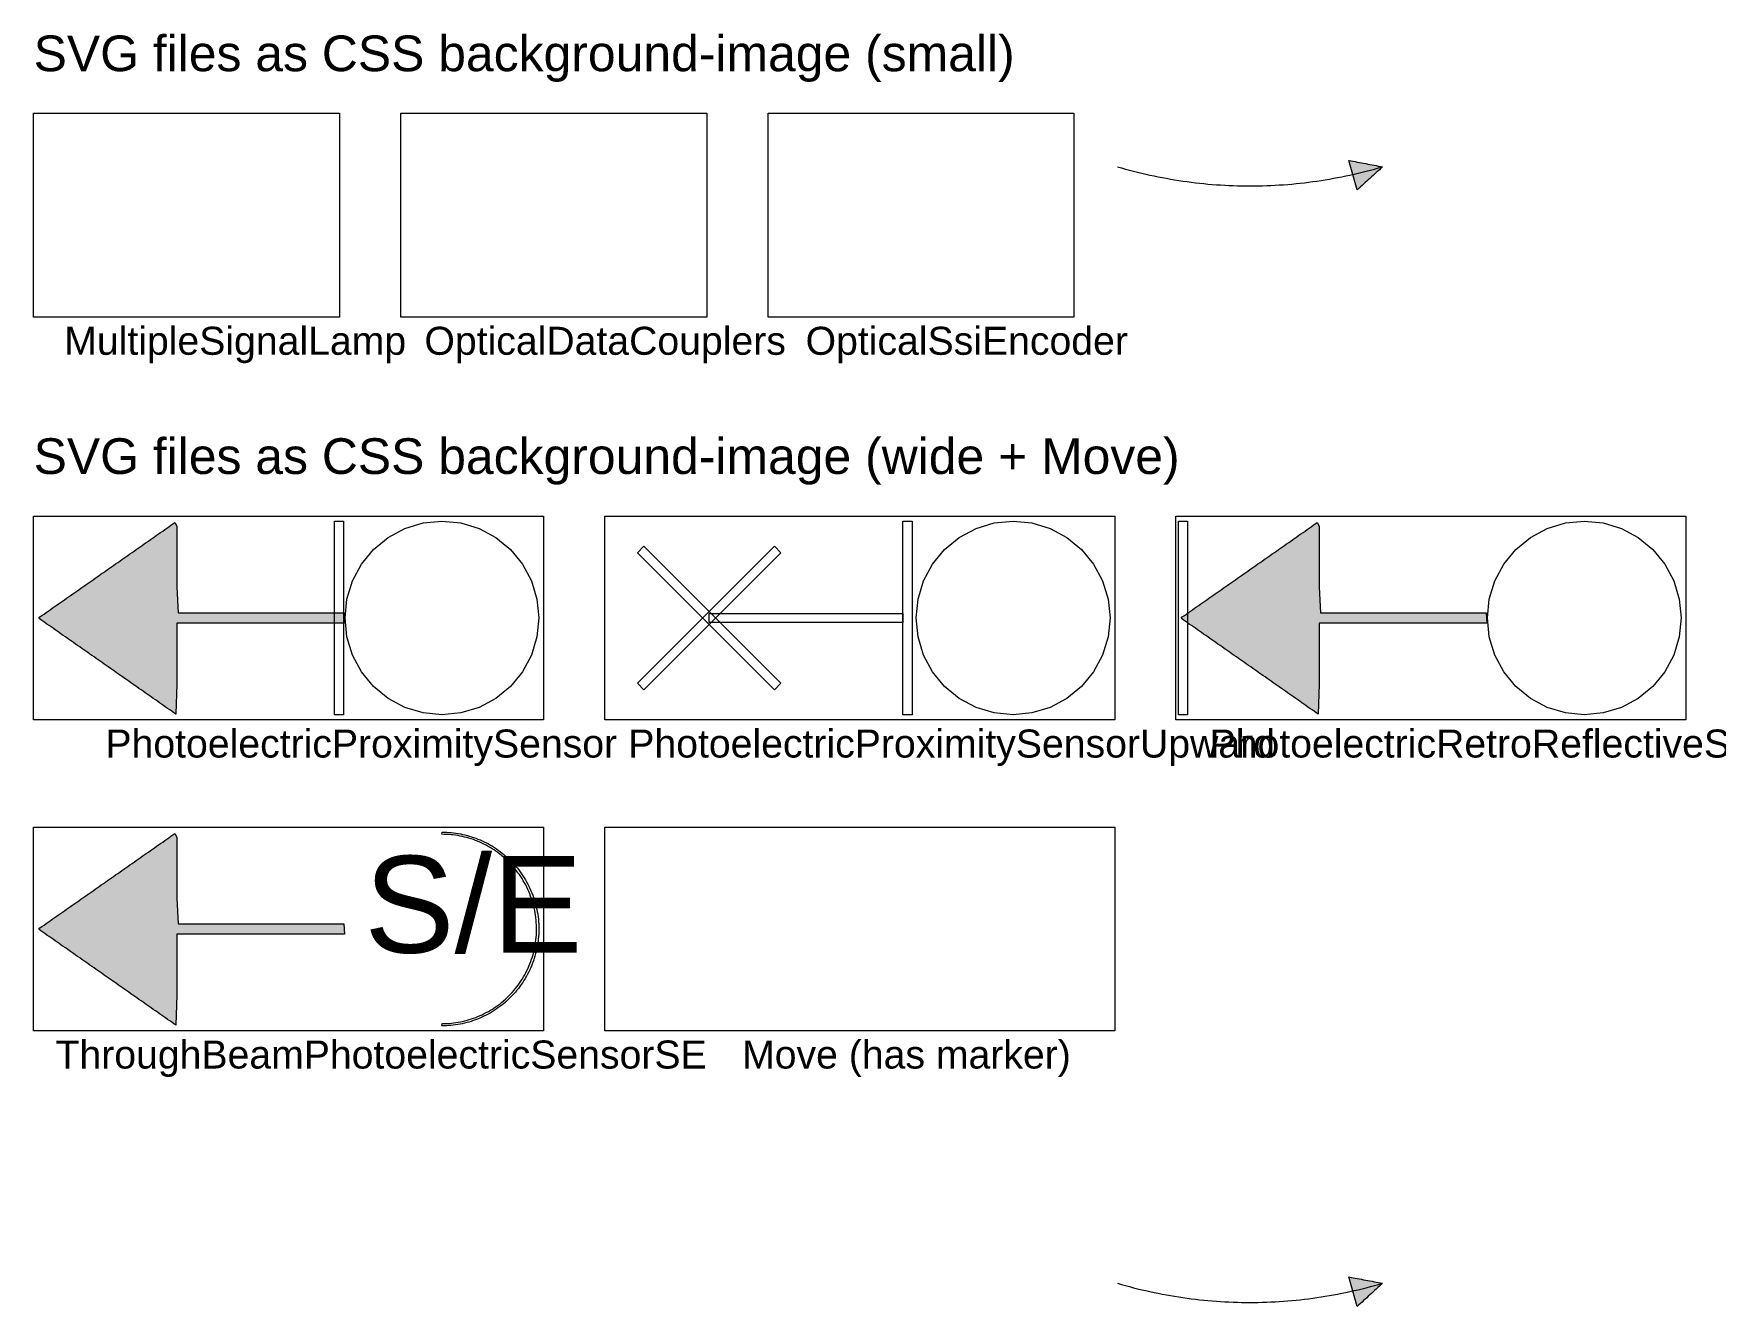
# Model space of a CAD drawing. Extents: x 0 to 1153, y -90 to 893.
# Drawn here: x 0 to 660, y -90 to 409 of the extents above; entities that cross this region are included whole.
import ezdxf

# ---------------------------------------------------------------- set-up
doc = ezdxf.new("R2010")
doc.units = 0
doc.layers.get('0').update_dxf_attribs({"lineweight": 0})
doc.styles.add('Arial', font='Arial.ttf')
doc.styles.add('ArialMT', font='ArialMT.ttf')

msp = doc.modelspace()

# ---------------------------------------------------------------- hatches: boundary and pattern name
at = {"true_color": 0x000000}
h = msp.add_hatch(color=256, dxfattribs=at)
h.dxf.hatch_style = 1
h.paths.add_polyline_path([(515.82, 359.49), (516.64, 359.34), (517.47, 359.18), (518.29, 359.03), (519.11, 358.87), (519.94, 358.71), (520.76, 358.56), (521.58, 358.4), (522.41, 358.25), (523.23, 358.09), (524.06, 357.93), (524.88, 357.78), (525.7, 357.62), (526.53, 357.47), (527.35, 357.31), (528.18, 357.16), (529, 357), (528.38, 356.43), (527.76, 355.87), (527.14, 355.3), (526.52, 354.74), (525.9, 354.17), (525.29, 353.61), (524.67, 353.04), (524.05, 352.47), (523.43, 351.91), (522.81, 351.34), (522.19, 350.78), (521.57, 350.21), (520.95, 349.65), (520.33, 349.08), (519.71, 348.52), (519.1, 347.95)])
h = msp.add_hatch(color=256, dxfattribs=at)
h.dxf.hatch_style = 1
h.paths.add_polyline_path([(56.16, 178.03), (56.16, 154.11), (55.76, 142.28), (54.96, 142.84), (54.16, 143.4), (53.36, 143.96), (52.55, 144.52), (51.75, 145.08), (50.95, 145.64), (50.15, 146.21), (49.34, 146.77), (48.54, 147.33), (47.74, 147.89), (46.94, 148.45), (46.14, 149.01), (45.33, 149.57), (44.53, 150.13), (43.73, 150.69), (42.93, 151.26), (42.13, 151.82), (41.32, 152.38), (40.52, 152.94), (39.72, 153.5), (38.92, 154.06), (38.11, 154.62), (37.31, 155.18), (36.51, 155.74), (35.71, 156.31), (34.91, 156.87), (34.1, 157.43), (33.3, 157.99), (32.5, 158.55), (31.7, 159.11), (30.89, 159.67), (30.09, 160.23), (29.29, 160.79), (28.49, 161.36), (27.69, 161.92), (26.88, 162.48), (26.08, 163.04), (25.28, 163.6), (24.48, 164.16), (23.68, 164.72), (22.87, 165.28), (22.07, 165.85), (21.27, 166.41), (20.47, 166.97), (19.66, 167.53), (18.86, 168.09), (18.06, 168.65), (17.26, 169.21), (16.46, 169.77), (15.65, 170.33), (14.85, 170.9), (14.05, 171.46), (13.25, 172.02), (12.45, 172.58), (11.64, 173.14), (10.84, 173.7), (10.04, 174.26), (9.24, 174.82), (8.43, 175.38), (7.63, 175.95), (6.83, 176.51), (6.03, 177.07), (5.23, 177.63), (4.42, 178.19), (3.62, 178.75), (2.82, 179.31), (2.02, 179.87), (2.48, 180.44), (3.28, 181), (4.08, 181.56), (4.88, 182.12), (5.69, 182.68), (6.49, 183.24), (7.29, 183.8), (8.09, 184.36), (8.9, 184.93), (9.7, 185.49), (10.5, 186.05), (11.3, 186.61), (12.1, 187.17), (12.91, 187.73), (13.71, 188.29), (14.51, 188.85), (15.31, 189.42), (16.12, 189.98), (16.92, 190.54), (17.72, 191.1), (18.52, 191.66), (19.32, 192.22), (20.13, 192.78), (20.93, 193.35), (21.73, 193.91), (22.53, 194.47), (23.33, 195.03), (24.14, 195.59), (24.94, 196.15), (25.74, 196.71), (26.54, 197.27), (27.35, 197.84), (28.15, 198.4), (28.95, 198.96), (29.75, 199.52), (30.55, 200.08), (31.36, 200.64), (32.16, 201.2), (32.96, 201.77), (33.76, 202.33), (34.56, 202.89), (35.37, 203.45), (36.17, 204.01), (36.97, 204.57), (37.77, 205.13), (38.58, 205.69), (39.38, 206.26), (40.18, 206.82), (40.98, 207.38), (41.78, 207.94), (42.59, 208.5), (43.39, 209.06), (44.19, 209.62), (44.99, 210.19), (45.79, 210.75), (46.6, 211.31), (47.4, 211.87), (48.2, 212.43), (49, 212.99), (49.81, 213.55), (50.61, 214.11), (51.41, 214.68), (52.21, 215.24), (53.01, 215.8), (53.82, 216.36), (54.62, 216.92), (55.42, 217.48), (56.16, 216.05), (56.16, 192.14), (56.62, 181.97), (57.42, 181.97), (58.22, 181.97), (59.03, 181.97), (59.83, 181.97), (60.63, 181.97), (61.43, 181.97), (62.24, 181.97), (63.04, 181.97), (63.84, 181.97), (64.64, 181.97), (65.44, 181.97), (66.25, 181.97), (67.05, 181.97), (67.85, 181.97), (68.65, 181.97), (69.46, 181.97), (70.26, 181.97), (71.06, 181.97), (71.86, 181.97), (72.67, 181.97), (73.47, 181.97), (74.27, 181.97), (75.07, 181.97), (75.88, 181.97), (76.68, 181.97), (77.48, 181.97), (78.28, 181.97), (79.09, 181.97), (79.89, 181.97), (80.69, 181.97), (81.49, 181.97), (82.29, 181.97), (83.1, 181.97), (83.9, 181.97), (84.7, 181.97), (85.5, 181.97), (86.31, 181.97), (87.11, 181.97), (87.91, 181.97), (88.71, 181.97), (89.52, 181.97), (90.32, 181.97), (91.12, 181.97), (91.92, 181.97), (92.73, 181.97), (93.53, 181.97), (94.33, 181.97), (95.13, 181.97), (95.94, 181.97), (96.74, 181.97), (97.54, 181.97), (98.34, 181.97), (99.14, 181.97), (99.95, 181.97), (100.75, 181.97), (101.55, 181.97), (102.35, 181.97), (103.16, 181.97), (103.96, 181.97), (104.76, 181.97), (105.56, 181.97), (106.37, 181.97), (107.17, 181.97), (107.97, 181.97), (108.77, 181.97), (109.58, 181.97), (110.38, 181.97), (111.18, 181.97), (111.98, 181.97), (112.78, 181.97), (113.59, 181.97), (114.39, 181.97), (115.19, 181.97), (115.99, 181.97), (116.8, 181.97), (117.6, 181.97), (118.4, 181.97), (119.2, 181.97), (120.01, 181.97), (120.81, 181.97), (121.61, 181.97), (121.95, 178.03), (121.15, 178.03), (120.35, 178.03), (119.55, 178.03), (118.74, 178.03), (117.94, 178.03), (117.14, 178.03), (116.34, 178.03), (115.53, 178.03), (114.73, 178.03), (113.93, 178.03), (113.13, 178.03), (112.32, 178.03), (111.52, 178.03), (110.72, 178.03), (109.92, 178.03), (109.11, 178.03), (108.31, 178.03), (107.51, 178.03), (106.71, 178.03), (105.9, 178.03), (105.1, 178.03), (104.3, 178.03), (103.5, 178.03), (102.7, 178.03), (101.89, 178.03), (101.09, 178.03), (100.29, 178.03), (99.49, 178.03), (98.68, 178.03), (97.88, 178.03), (97.08, 178.03), (96.28, 178.03), (95.47, 178.03), (94.67, 178.03), (93.87, 178.03), (93.07, 178.03), (92.26, 178.03), (91.46, 178.03), (90.66, 178.03), (89.86, 178.03), (89.05, 178.03), (88.25, 178.03), (87.45, 178.03), (86.65, 178.03), (85.85, 178.03), (85.04, 178.03), (84.24, 178.03), (83.44, 178.03), (82.64, 178.03), (81.83, 178.03), (81.03, 178.03), (80.23, 178.03), (79.43, 178.03), (78.62, 178.03), (77.82, 178.03), (77.02, 178.03), (76.22, 178.03), (75.41, 178.03), (74.61, 178.03), (73.81, 178.03), (73.01, 178.03), (72.2, 178.03), (71.4, 178.03), (70.6, 178.03), (69.8, 178.03), (69, 178.03), (68.19, 178.03), (67.39, 178.03), (66.59, 178.03), (65.79, 178.03), (64.98, 178.03), (64.18, 178.03), (63.38, 178.03), (62.58, 178.03), (61.77, 178.03), (60.97, 178.03), (60.17, 178.03), (59.37, 178.03), (58.56, 178.03), (57.76, 178.03), (56.96, 178.03), (56.16, 178.03)])
h = msp.add_hatch(color=256, dxfattribs=at)
h.dxf.hatch_style = 1
h.paths.add_polyline_path([(504.16, 178.03), (504.16, 154.11), (503.76, 142.28), (502.96, 142.84), (502.16, 143.4), (501.36, 143.96), (500.55, 144.52), (499.75, 145.08), (498.95, 145.64), (498.15, 146.21), (497.34, 146.77), (496.54, 147.33), (495.74, 147.89), (494.94, 148.45), (494.14, 149.01), (493.33, 149.57), (492.53, 150.13), (491.73, 150.69), (490.93, 151.26), (490.13, 151.82), (489.32, 152.38), (488.52, 152.94), (487.72, 153.5), (486.92, 154.06), (486.11, 154.62), (485.31, 155.18), (484.51, 155.74), (483.71, 156.31), (482.91, 156.87), (482.1, 157.43), (481.3, 157.99), (480.5, 158.55), (479.7, 159.11), (478.89, 159.67), (478.09, 160.23), (477.29, 160.79), (476.49, 161.36), (475.69, 161.92), (474.88, 162.48), (474.08, 163.04), (473.28, 163.6), (472.48, 164.16), (471.68, 164.72), (470.87, 165.28), (470.07, 165.85), (469.27, 166.41), (468.47, 166.97), (467.66, 167.53), (466.86, 168.09), (466.06, 168.65), (465.26, 169.21), (464.46, 169.77), (463.65, 170.33), (462.85, 170.9), (462.05, 171.46), (461.25, 172.02), (460.45, 172.58), (459.64, 173.14), (458.84, 173.7), (458.04, 174.26), (457.24, 174.82), (456.43, 175.38), (455.63, 175.95), (454.83, 176.51), (454.03, 177.07), (453.23, 177.63), (452.42, 178.19), (451.62, 178.75), (450.82, 179.31), (450.02, 179.87), (450.48, 180.44), (451.28, 181), (452.08, 181.56), (452.88, 182.12), (453.69, 182.68), (454.49, 183.24), (455.29, 183.8), (456.09, 184.36), (456.9, 184.93), (457.7, 185.49), (458.5, 186.05), (459.3, 186.61), (460.1, 187.17), (460.91, 187.73), (461.71, 188.29), (462.51, 188.85), (463.31, 189.42), (464.12, 189.98), (464.92, 190.54), (465.72, 191.1), (466.52, 191.66), (467.32, 192.22), (468.13, 192.78), (468.93, 193.35), (469.73, 193.91), (470.53, 194.47), (471.33, 195.03), (472.14, 195.59), (472.94, 196.15), (473.74, 196.71), (474.54, 197.27), (475.35, 197.84), (476.15, 198.4), (476.95, 198.96), (477.75, 199.52), (478.55, 200.08), (479.36, 200.64), (480.16, 201.2), (480.96, 201.77), (481.76, 202.33), (482.56, 202.89), (483.37, 203.45), (484.17, 204.01), (484.97, 204.57), (485.77, 205.13), (486.58, 205.69), (487.38, 206.26), (488.18, 206.82), (488.98, 207.38), (489.78, 207.94), (490.59, 208.5), (491.39, 209.06), (492.19, 209.62), (492.99, 210.19), (493.79, 210.75), (494.6, 211.31), (495.4, 211.87), (496.2, 212.43), (497, 212.99), (497.81, 213.55), (498.61, 214.11), (499.41, 214.68), (500.21, 215.24), (501.01, 215.8), (501.82, 216.36), (502.62, 216.92), (503.42, 217.48), (504.16, 216.05), (504.16, 192.14), (504.62, 181.97), (505.42, 181.97), (506.22, 181.97), (507.03, 181.97), (507.83, 181.97), (508.63, 181.97), (509.43, 181.97), (510.24, 181.97), (511.04, 181.97), (511.84, 181.97), (512.64, 181.97), (513.44, 181.97), (514.25, 181.97), (515.05, 181.97), (515.85, 181.97), (516.65, 181.97), (517.46, 181.97), (518.26, 181.97), (519.06, 181.97), (519.86, 181.97), (520.67, 181.97), (521.47, 181.97), (522.27, 181.97), (523.07, 181.97), (523.88, 181.97), (524.68, 181.97), (525.48, 181.97), (526.28, 181.97), (527.09, 181.97), (527.89, 181.97), (528.69, 181.97), (529.49, 181.97), (530.29, 181.97), (531.1, 181.97), (531.9, 181.97), (532.7, 181.97), (533.5, 181.97), (534.31, 181.97), (535.11, 181.97), (535.91, 181.97), (536.71, 181.97), (537.52, 181.97), (538.32, 181.97), (539.12, 181.97), (539.92, 181.97), (540.73, 181.97), (541.53, 181.97), (542.33, 181.97), (543.13, 181.97), (543.94, 181.97), (544.74, 181.97), (545.54, 181.97), (546.34, 181.97), (547.14, 181.97), (547.95, 181.97), (548.75, 181.97), (549.55, 181.97), (550.35, 181.97), (551.16, 181.97), (551.96, 181.97), (552.76, 181.97), (553.56, 181.97), (554.37, 181.97), (555.17, 181.97), (555.97, 181.97), (556.77, 181.97), (557.58, 181.97), (558.38, 181.97), (559.18, 181.97), (559.98, 181.97), (560.78, 181.97), (561.59, 181.97), (562.39, 181.97), (563.19, 181.97), (563.99, 181.97), (564.8, 181.97), (565.6, 181.97), (566.4, 181.97), (567.2, 181.97), (568.01, 181.97), (568.81, 181.97), (569.61, 181.97), (569.95, 178.03), (569.15, 178.03), (568.35, 178.03), (567.55, 178.03), (566.74, 178.03), (565.94, 178.03), (565.14, 178.03), (564.34, 178.03), (563.53, 178.03), (562.73, 178.03), (561.93, 178.03), (561.13, 178.03), (560.32, 178.03), (559.52, 178.03), (558.72, 178.03), (557.92, 178.03), (557.11, 178.03), (556.31, 178.03), (555.51, 178.03), (554.71, 178.03), (553.9, 178.03), (553.1, 178.03), (552.3, 178.03), (551.5, 178.03), (550.7, 178.03), (549.89, 178.03), (549.09, 178.03), (548.29, 178.03), (547.49, 178.03), (546.68, 178.03), (545.88, 178.03), (545.08, 178.03), (544.28, 178.03), (543.47, 178.03), (542.67, 178.03), (541.87, 178.03), (541.07, 178.03), (540.26, 178.03), (539.46, 178.03), (538.66, 178.03), (537.86, 178.03), (537.05, 178.03), (536.25, 178.03), (535.45, 178.03), (534.65, 178.03), (533.85, 178.03), (533.04, 178.03), (532.24, 178.03), (531.44, 178.03), (530.64, 178.03), (529.83, 178.03), (529.03, 178.03), (528.23, 178.03), (527.43, 178.03), (526.62, 178.03), (525.82, 178.03), (525.02, 178.03), (524.22, 178.03), (523.41, 178.03), (522.61, 178.03), (521.81, 178.03), (521.01, 178.03), (520.2, 178.03), (519.4, 178.03), (518.6, 178.03), (517.8, 178.03), (517, 178.03), (516.19, 178.03), (515.39, 178.03), (514.59, 178.03), (513.79, 178.03), (512.98, 178.03), (512.18, 178.03), (511.38, 178.03), (510.58, 178.03), (509.77, 178.03), (508.97, 178.03), (508.17, 178.03), (507.37, 178.03), (506.56, 178.03), (505.76, 178.03), (504.96, 178.03), (504.16, 178.03)])
h = msp.add_hatch(color=256, dxfattribs=at)
h.dxf.hatch_style = 1
h.paths.add_polyline_path([(56.16, 56.03), (56.16, 32.11), (55.76, 20.28), (54.96, 20.84), (54.16, 21.4), (53.36, 21.96), (52.55, 22.52), (51.75, 23.08), (50.95, 23.64), (50.15, 24.21), (49.34, 24.77), (48.54, 25.33), (47.74, 25.89), (46.94, 26.45), (46.14, 27.01), (45.33, 27.57), (44.53, 28.13), (43.73, 28.69), (42.93, 29.26), (42.13, 29.82), (41.32, 30.38), (40.52, 30.94), (39.72, 31.5), (38.92, 32.06), (38.11, 32.62), (37.31, 33.18), (36.51, 33.74), (35.71, 34.31), (34.91, 34.87), (34.1, 35.43), (33.3, 35.99), (32.5, 36.55), (31.7, 37.11), (30.89, 37.67), (30.09, 38.23), (29.29, 38.79), (28.49, 39.36), (27.69, 39.92), (26.88, 40.48), (26.08, 41.04), (25.28, 41.6), (24.48, 42.16), (23.68, 42.72), (22.87, 43.28), (22.07, 43.85), (21.27, 44.41), (20.47, 44.97), (19.66, 45.53), (18.86, 46.09), (18.06, 46.65), (17.26, 47.21), (16.46, 47.77), (15.65, 48.33), (14.85, 48.9), (14.05, 49.46), (13.25, 50.02), (12.45, 50.58), (11.64, 51.14), (10.84, 51.7), (10.04, 52.26), (9.24, 52.82), (8.43, 53.38), (7.63, 53.95), (6.83, 54.51), (6.03, 55.07), (5.23, 55.63), (4.42, 56.19), (3.62, 56.75), (2.82, 57.31), (2.02, 57.87), (2.48, 58.44), (3.28, 59), (4.08, 59.56), (4.88, 60.12), (5.69, 60.68), (6.49, 61.24), (7.29, 61.8), (8.09, 62.36), (8.9, 62.93), (9.7, 63.49), (10.5, 64.05), (11.3, 64.61), (12.1, 65.17), (12.91, 65.73), (13.71, 66.29), (14.51, 66.85), (15.31, 67.42), (16.12, 67.98), (16.92, 68.54), (17.72, 69.1), (18.52, 69.66), (19.32, 70.22), (20.13, 70.78), (20.93, 71.35), (21.73, 71.91), (22.53, 72.47), (23.33, 73.03), (24.14, 73.59), (24.94, 74.15), (25.74, 74.71), (26.54, 75.27), (27.35, 75.84), (28.15, 76.4), (28.95, 76.96), (29.75, 77.52), (30.55, 78.08), (31.36, 78.64), (32.16, 79.2), (32.96, 79.77), (33.76, 80.33), (34.56, 80.89), (35.37, 81.45), (36.17, 82.01), (36.97, 82.57), (37.77, 83.13), (38.58, 83.69), (39.38, 84.26), (40.18, 84.82), (40.98, 85.38), (41.78, 85.94), (42.59, 86.5), (43.39, 87.06), (44.19, 87.62), (44.99, 88.19), (45.79, 88.75), (46.6, 89.31), (47.4, 89.87), (48.2, 90.43), (49, 90.99), (49.81, 91.55), (50.61, 92.11), (51.41, 92.68), (52.21, 93.24), (53.01, 93.8), (53.82, 94.36), (54.62, 94.92), (55.42, 95.48), (56.16, 94.05), (56.16, 70.14), (56.62, 59.97), (57.42, 59.97), (58.22, 59.97), (59.03, 59.97), (59.83, 59.97), (60.63, 59.97), (61.43, 59.97), (62.24, 59.97), (63.04, 59.97), (63.84, 59.97), (64.64, 59.97), (65.44, 59.97), (66.25, 59.97), (67.05, 59.97), (67.85, 59.97), (68.65, 59.97), (69.46, 59.97), (70.26, 59.97), (71.06, 59.97), (71.86, 59.97), (72.67, 59.97), (73.47, 59.97), (74.27, 59.97), (75.07, 59.97), (75.88, 59.97), (76.68, 59.97), (77.48, 59.97), (78.28, 59.97), (79.09, 59.97), (79.89, 59.97), (80.69, 59.97), (81.49, 59.97), (82.29, 59.97), (83.1, 59.97), (83.9, 59.97), (84.7, 59.97), (85.5, 59.97), (86.31, 59.97), (87.11, 59.97), (87.91, 59.97), (88.71, 59.97), (89.52, 59.97), (90.32, 59.97), (91.12, 59.97), (91.92, 59.97), (92.73, 59.97), (93.53, 59.97), (94.33, 59.97), (95.13, 59.97), (95.94, 59.97), (96.74, 59.97), (97.54, 59.97), (98.34, 59.97), (99.14, 59.97), (99.95, 59.97), (100.75, 59.97), (101.55, 59.97), (102.35, 59.97), (103.16, 59.97), (103.96, 59.97), (104.76, 59.97), (105.56, 59.97), (106.37, 59.97), (107.17, 59.97), (107.97, 59.97), (108.77, 59.97), (109.58, 59.97), (110.38, 59.97), (111.18, 59.97), (111.98, 59.97), (112.78, 59.97), (113.59, 59.97), (114.39, 59.97), (115.19, 59.97), (115.99, 59.97), (116.8, 59.97), (117.6, 59.97), (118.4, 59.97), (119.2, 59.97), (120.01, 59.97), (120.81, 59.97), (121.61, 59.97), (121.95, 56.03), (121.15, 56.03), (120.35, 56.03), (119.55, 56.03), (118.74, 56.03), (117.94, 56.03), (117.14, 56.03), (116.34, 56.03), (115.53, 56.03), (114.73, 56.03), (113.93, 56.03), (113.13, 56.03), (112.32, 56.03), (111.52, 56.03), (110.72, 56.03), (109.92, 56.03), (109.11, 56.03), (108.31, 56.03), (107.51, 56.03), (106.71, 56.03), (105.9, 56.03), (105.1, 56.03), (104.3, 56.03), (103.5, 56.03), (102.7, 56.03), (101.89, 56.03), (101.09, 56.03), (100.29, 56.03), (99.49, 56.03), (98.68, 56.03), (97.88, 56.03), (97.08, 56.03), (96.28, 56.03), (95.47, 56.03), (94.67, 56.03), (93.87, 56.03), (93.07, 56.03), (92.26, 56.03), (91.46, 56.03), (90.66, 56.03), (89.86, 56.03), (89.05, 56.03), (88.25, 56.03), (87.45, 56.03), (86.65, 56.03), (85.85, 56.03), (85.04, 56.03), (84.24, 56.03), (83.44, 56.03), (82.64, 56.03), (81.83, 56.03), (81.03, 56.03), (80.23, 56.03), (79.43, 56.03), (78.62, 56.03), (77.82, 56.03), (77.02, 56.03), (76.22, 56.03), (75.41, 56.03), (74.61, 56.03), (73.81, 56.03), (73.01, 56.03), (72.2, 56.03), (71.4, 56.03), (70.6, 56.03), (69.8, 56.03), (69, 56.03), (68.19, 56.03), (67.39, 56.03), (66.59, 56.03), (65.79, 56.03), (64.98, 56.03), (64.18, 56.03), (63.38, 56.03), (62.58, 56.03), (61.77, 56.03), (60.97, 56.03), (60.17, 56.03), (59.37, 56.03), (58.56, 56.03), (57.76, 56.03), (56.96, 56.03), (56.16, 56.03)])
h = msp.add_hatch(color=256, dxfattribs=at)
h.dxf.hatch_style = 1
h.paths.add_polyline_path([(515.82, -78.51), (516.64, -78.66), (517.47, -78.82), (518.29, -78.97), (519.11, -79.13), (519.94, -79.29), (520.76, -79.44), (521.58, -79.6), (522.41, -79.75), (523.23, -79.91), (524.06, -80.07), (524.88, -80.22), (525.7, -80.38), (526.53, -80.53), (527.35, -80.69), (528.18, -80.84), (529, -81), (528.38, -81.57), (527.76, -82.13), (527.14, -82.7), (526.52, -83.26), (525.9, -83.83), (525.29, -84.39), (524.67, -84.96), (524.05, -85.53), (523.43, -86.09), (522.81, -86.66), (522.19, -87.22), (521.57, -87.79), (520.95, -88.35), (520.33, -88.92), (519.71, -89.48), (519.1, -90.05)])

# ---------------------------------------------------------------- linework, layer by layer
at = {"true_color": 0xcccccc}
for points in [[(0, 378), (120, 378), (120, 298), (0, 298), (0, 378)], [(144, 378), (264, 378), (264, 298), (144, 298), (144, 378)], [(288, 378), (408, 378), (408, 298), (288, 298), (288, 378)], [(0, 220), (200, 220), (200, 140), (0, 140), (0, 220)], [(224, 220), (424, 220), (424, 140), (224, 140), (224, 220)], [(448, 220), (648, 220), (648, 140), (448, 140), (448, 220)], [(0, 98), (200, 98), (200, 18), (0, 18), (0, 98)], [(224, 98), (424, 98), (424, 18), (224, 18), (224, 98)]]:
    msp.add_lwpolyline(points, dxfattribs=at)
at = {"true_color": 0x000000}
for points in [[(425, 357), (426.58, 356.55), (428.17, 356.11), (429.76, 355.69), (431.36, 355.28), (432.96, 354.88), (434.56, 354.5), (436.17, 354.13), (437.77, 353.77), (439.38, 353.42), (441, 353.1), (442.61, 352.78), (444.23, 352.48), (445.86, 352.19), (447.48, 351.92), (449.11, 351.66), (450.74, 351.41), (452.37, 351.18), (454, 350.97), (455.64, 350.77), (457.27, 350.58), (458.91, 350.41), (460.55, 350.25), (462.19, 350.11), (463.83, 349.98), (465.48, 349.87), (467.12, 349.77), (468.77, 349.69), (470.41, 349.62), (472.06, 349.57), (473.71, 349.53), (475.35, 349.51), (477, 349.5), (478.65, 349.51), (480.29, 349.53), (481.94, 349.57), (483.59, 349.62), (485.23, 349.69), (486.88, 349.77), (488.52, 349.87), (490.17, 349.98), (491.81, 350.11), (493.45, 350.25), (495.09, 350.41), (496.73, 350.58), (498.36, 350.77), (500, 350.97), (501.63, 351.18), (503.26, 351.41), (504.89, 351.66), (506.52, 351.92), (508.14, 352.19), (509.77, 352.48), (511.39, 352.78), (513, 353.1), (514.62, 353.42), (516.23, 353.77), (517.83, 354.13), (519.44, 354.5), (521.04, 354.88), (522.64, 355.28), (524.24, 355.69), (525.83, 356.11), (527.42, 356.55), (529, 357)], [(425, 357), (426.58, 356.55), (428.17, 356.11), (429.76, 355.69), (431.36, 355.28), (432.96, 354.88), (434.56, 354.5), (436.17, 354.13), (437.77, 353.77), (439.38, 353.42), (441, 353.1), (442.61, 352.78), (444.23, 352.48), (445.86, 352.19), (447.48, 351.92), (449.11, 351.66), (450.74, 351.41), (452.37, 351.18), (454, 350.97), (455.64, 350.77), (457.27, 350.58), (458.91, 350.41), (460.55, 350.25), (462.19, 350.11), (463.83, 349.98), (465.48, 349.87), (467.12, 349.77), (468.77, 349.69), (470.41, 349.62), (472.06, 349.57), (473.71, 349.53), (475.35, 349.51), (477, 349.5), (478.65, 349.51), (480.29, 349.53), (481.94, 349.57), (483.59, 349.62), (485.23, 349.69), (486.88, 349.77), (488.52, 349.87), (490.17, 349.98), (491.81, 350.11), (493.45, 350.25), (495.09, 350.41), (496.73, 350.58), (498.36, 350.77), (500, 350.97), (501.63, 351.18), (503.26, 351.41), (504.89, 351.66), (506.52, 351.92), (508.14, 352.19), (509.77, 352.48), (511.39, 352.78), (513, 353.1), (514.62, 353.42), (516.23, 353.77), (517.83, 354.13), (519.44, 354.5), (521.04, 354.88), (522.64, 355.28), (524.24, 355.69), (525.83, 356.11), (527.42, 356.55), (529, 357)], [(515.82, 359.49), (516.64, 359.34), (517.47, 359.18), (518.29, 359.03), (519.11, 358.87), (519.94, 358.71), (520.76, 358.56), (521.58, 358.4), (522.41, 358.25), (523.23, 358.09), (524.06, 357.93), (524.88, 357.78), (525.7, 357.62), (526.53, 357.47), (527.35, 357.31), (528.18, 357.16), (529, 357), (528.38, 356.43), (527.76, 355.87), (527.14, 355.3), (526.52, 354.74), (525.9, 354.17), (525.29, 353.61), (524.67, 353.04), (524.05, 352.47), (523.43, 351.91), (522.81, 351.34), (522.19, 350.78), (521.57, 350.21), (520.95, 349.65), (520.33, 349.08), (519.71, 348.52), (519.1, 347.95), (515.82, 359.49)], [(117.93, 218), (121.53, 218), (121.53, 142), (117.93, 142), (117.93, 218)], [(198.12, 180), (197.39, 172.59), (195.22, 165.46), (191.71, 158.89), (186.99, 153.13), (181.23, 148.4), (174.66, 144.89), (167.53, 142.73), (160.12, 142), (152.7, 142.73), (145.58, 144.89), (139.01, 148.4), (133.25, 153.13), (128.52, 158.89), (125.01, 165.46), (122.85, 172.59), (122.12, 180), (122.85, 187.41), (125.01, 194.54), (128.52, 201.11), (133.25, 206.87), (139.01, 211.6), (145.58, 215.11), (152.7, 217.27), (160.12, 218), (167.53, 217.27), (174.66, 215.11), (181.23, 211.6), (186.99, 206.87), (191.71, 201.11), (195.22, 194.54), (197.39, 187.41), (198.12, 180)], [(340.94, 218), (344.54, 218), (344.54, 142), (340.94, 142), (340.94, 218)], [(422.12, 180), (421.39, 172.59), (419.22, 165.46), (415.71, 158.89), (410.99, 153.13), (405.23, 148.4), (398.66, 144.89), (391.53, 142.73), (384.12, 142), (376.7, 142.73), (369.58, 144.89), (363.01, 148.4), (357.25, 153.13), (352.52, 158.89), (349.01, 165.46), (346.85, 172.59), (346.12, 180), (346.85, 187.41), (349.01, 194.54), (352.52, 201.11), (357.25, 206.87), (363.01, 211.6), (369.58, 215.11), (376.7, 217.27), (384.12, 218), (391.53, 217.27), (398.66, 215.11), (405.23, 211.6), (410.99, 206.87), (415.71, 201.11), (419.22, 194.54), (421.39, 187.41), (422.12, 180)], [(448.96, 218), (452.56, 218), (452.56, 142), (448.96, 142), (448.96, 218)], [(646.12, 180), (645.39, 172.59), (643.22, 165.46), (639.71, 158.89), (634.99, 153.13), (629.23, 148.4), (622.66, 144.89), (615.53, 142.73), (608.12, 142), (600.7, 142.73), (593.58, 144.89), (587.01, 148.4), (581.25, 153.13), (576.52, 158.89), (573.01, 165.46), (570.85, 172.59), (570.12, 180), (570.85, 187.41), (573.01, 194.54), (576.52, 201.11), (581.25, 206.87), (587.01, 211.6), (593.58, 215.11), (600.7, 217.27), (608.12, 218), (615.53, 217.27), (622.66, 215.11), (629.23, 211.6), (634.99, 206.87), (639.71, 201.11), (643.22, 194.54), (645.39, 187.41), (646.12, 180)], [(56.16, 178.03), (56.16, 154.11), (55.76, 142.28), (54.96, 142.84), (54.16, 143.4), (53.36, 143.96), (52.55, 144.52), (51.75, 145.08), (50.95, 145.64), (50.15, 146.21), (49.34, 146.77), (48.54, 147.33), (47.74, 147.89), (46.94, 148.45), (46.14, 149.01), (45.33, 149.57), (44.53, 150.13), (43.73, 150.69), (42.93, 151.26), (42.13, 151.82), (41.32, 152.38), (40.52, 152.94), (39.72, 153.5), (38.92, 154.06), (38.11, 154.62), (37.31, 155.18), (36.51, 155.74), (35.71, 156.31), (34.91, 156.87), (34.1, 157.43), (33.3, 157.99), (32.5, 158.55), (31.7, 159.11), (30.89, 159.67), (30.09, 160.23), (29.29, 160.79), (28.49, 161.36), (27.69, 161.92), (26.88, 162.48), (26.08, 163.04), (25.28, 163.6), (24.48, 164.16), (23.68, 164.72), (22.87, 165.28), (22.07, 165.85), (21.27, 166.41), (20.47, 166.97), (19.66, 167.53), (18.86, 168.09), (18.06, 168.65), (17.26, 169.21), (16.46, 169.77), (15.65, 170.33), (14.85, 170.9), (14.05, 171.46), (13.25, 172.02), (12.45, 172.58), (11.64, 173.14), (10.84, 173.7), (10.04, 174.26), (9.24, 174.82), (8.43, 175.38), (7.63, 175.95), (6.83, 176.51), (6.03, 177.07), (5.23, 177.63), (4.42, 178.19), (3.62, 178.75), (2.82, 179.31), (2.02, 179.87), (2.48, 180.44), (3.28, 181), (4.08, 181.56), (4.88, 182.12), (5.69, 182.68), (6.49, 183.24), (7.29, 183.8), (8.09, 184.36), (8.9, 184.93), (9.7, 185.49), (10.5, 186.05), (11.3, 186.61), (12.1, 187.17), (12.91, 187.73), (13.71, 188.29), (14.51, 188.85), (15.31, 189.42), (16.12, 189.98), (16.92, 190.54), (17.72, 191.1), (18.52, 191.66), (19.32, 192.22), (20.13, 192.78), (20.93, 193.35), (21.73, 193.91), (22.53, 194.47), (23.33, 195.03), (24.14, 195.59), (24.94, 196.15), (25.74, 196.71), (26.54, 197.27), (27.35, 197.84), (28.15, 198.4), (28.95, 198.96), (29.75, 199.52), (30.55, 200.08), (31.36, 200.64), (32.16, 201.2), (32.96, 201.77), (33.76, 202.33), (34.56, 202.89), (35.37, 203.45), (36.17, 204.01), (36.97, 204.57), (37.77, 205.13), (38.58, 205.69), (39.38, 206.26), (40.18, 206.82), (40.98, 207.38), (41.78, 207.94), (42.59, 208.5), (43.39, 209.06), (44.19, 209.62), (44.99, 210.19), (45.79, 210.75), (46.6, 211.31), (47.4, 211.87), (48.2, 212.43), (49, 212.99), (49.81, 213.55), (50.61, 214.11), (51.41, 214.68), (52.21, 215.24), (53.01, 215.8), (53.82, 216.36), (54.62, 216.92), (55.42, 217.48), (56.16, 216.05), (56.16, 192.14), (56.62, 181.97), (57.42, 181.97), (58.22, 181.97), (59.03, 181.97), (59.83, 181.97), (60.63, 181.97), (61.43, 181.97), (62.24, 181.97), (63.04, 181.97), (63.84, 181.97), (64.64, 181.97), (65.44, 181.97), (66.25, 181.97), (67.05, 181.97), (67.85, 181.97), (68.65, 181.97), (69.46, 181.97), (70.26, 181.97), (71.06, 181.97), (71.86, 181.97), (72.67, 181.97), (73.47, 181.97), (74.27, 181.97), (75.07, 181.97), (75.88, 181.97), (76.68, 181.97), (77.48, 181.97), (78.28, 181.97), (79.09, 181.97), (79.89, 181.97), (80.69, 181.97), (81.49, 181.97), (82.29, 181.97), (83.1, 181.97), (83.9, 181.97), (84.7, 181.97), (85.5, 181.97), (86.31, 181.97), (87.11, 181.97), (87.91, 181.97), (88.71, 181.97), (89.52, 181.97), (90.32, 181.97), (91.12, 181.97), (91.92, 181.97), (92.73, 181.97), (93.53, 181.97), (94.33, 181.97), (95.13, 181.97), (95.94, 181.97), (96.74, 181.97), (97.54, 181.97), (98.34, 181.97), (99.14, 181.97), (99.95, 181.97), (100.75, 181.97), (101.55, 181.97), (102.35, 181.97), (103.16, 181.97), (103.96, 181.97), (104.76, 181.97), (105.56, 181.97), (106.37, 181.97), (107.17, 181.97), (107.97, 181.97), (108.77, 181.97), (109.58, 181.97), (110.38, 181.97), (111.18, 181.97), (111.98, 181.97), (112.78, 181.97), (113.59, 181.97), (114.39, 181.97), (115.19, 181.97), (115.99, 181.97), (116.8, 181.97), (117.6, 181.97), (118.4, 181.97), (119.2, 181.97), (120.01, 181.97), (120.81, 181.97), (121.61, 181.97), (121.95, 178.03), (121.15, 178.03), (120.35, 178.03), (119.55, 178.03), (118.74, 178.03), (117.94, 178.03), (117.14, 178.03), (116.34, 178.03), (115.53, 178.03), (114.73, 178.03), (113.93, 178.03), (113.13, 178.03), (112.32, 178.03), (111.52, 178.03), (110.72, 178.03), (109.92, 178.03), (109.11, 178.03), (108.31, 178.03), (107.51, 178.03), (106.71, 178.03), (105.9, 178.03), (105.1, 178.03), (104.3, 178.03), (103.5, 178.03), (102.7, 178.03), (101.89, 178.03), (101.09, 178.03), (100.29, 178.03), (99.49, 178.03), (98.68, 178.03), (97.88, 178.03), (97.08, 178.03), (96.28, 178.03), (95.47, 178.03), (94.67, 178.03), (93.87, 178.03), (93.07, 178.03), (92.26, 178.03), (91.46, 178.03), (90.66, 178.03), (89.86, 178.03), (89.05, 178.03), (88.25, 178.03), (87.45, 178.03), (86.65, 178.03), (85.85, 178.03), (85.04, 178.03), (84.24, 178.03), (83.44, 178.03), (82.64, 178.03), (81.83, 178.03), (81.03, 178.03), (80.23, 178.03), (79.43, 178.03), (78.62, 178.03), (77.82, 178.03), (77.02, 178.03), (76.22, 178.03), (75.41, 178.03), (74.61, 178.03), (73.81, 178.03), (73.01, 178.03), (72.2, 178.03), (71.4, 178.03), (70.6, 178.03), (69.8, 178.03), (69, 178.03), (68.19, 178.03), (67.39, 178.03), (66.59, 178.03), (65.79, 178.03), (64.98, 178.03), (64.18, 178.03), (63.38, 178.03), (62.58, 178.03), (61.77, 178.03), (60.97, 178.03), (60.17, 178.03), (59.37, 178.03), (58.56, 178.03), (57.76, 178.03), (56.96, 178.03), (56.16, 178.03), (56.16, 178.03)], [(504.16, 178.03), (504.16, 154.11), (503.76, 142.28), (502.96, 142.84), (502.16, 143.4), (501.36, 143.96), (500.55, 144.52), (499.75, 145.08), (498.95, 145.64), (498.15, 146.21), (497.34, 146.77), (496.54, 147.33), (495.74, 147.89), (494.94, 148.45), (494.14, 149.01), (493.33, 149.57), (492.53, 150.13), (491.73, 150.69), (490.93, 151.26), (490.13, 151.82), (489.32, 152.38), (488.52, 152.94), (487.72, 153.5), (486.92, 154.06), (486.11, 154.62), (485.31, 155.18), (484.51, 155.74), (483.71, 156.31), (482.91, 156.87), (482.1, 157.43), (481.3, 157.99), (480.5, 158.55), (479.7, 159.11), (478.89, 159.67), (478.09, 160.23), (477.29, 160.79), (476.49, 161.36), (475.69, 161.92), (474.88, 162.48), (474.08, 163.04), (473.28, 163.6), (472.48, 164.16), (471.68, 164.72), (470.87, 165.28), (470.07, 165.85), (469.27, 166.41), (468.47, 166.97), (467.66, 167.53), (466.86, 168.09), (466.06, 168.65), (465.26, 169.21), (464.46, 169.77), (463.65, 170.33), (462.85, 170.9), (462.05, 171.46), (461.25, 172.02), (460.45, 172.58), (459.64, 173.14), (458.84, 173.7), (458.04, 174.26), (457.24, 174.82), (456.43, 175.38), (455.63, 175.95), (454.83, 176.51), (454.03, 177.07), (453.23, 177.63), (452.42, 178.19), (451.62, 178.75), (450.82, 179.31), (450.02, 179.87), (450.48, 180.44), (451.28, 181), (452.08, 181.56), (452.88, 182.12), (453.69, 182.68), (454.49, 183.24), (455.29, 183.8), (456.09, 184.36), (456.9, 184.93), (457.7, 185.49), (458.5, 186.05), (459.3, 186.61), (460.1, 187.17), (460.91, 187.73), (461.71, 188.29), (462.51, 188.85), (463.31, 189.42), (464.12, 189.98), (464.92, 190.54), (465.72, 191.1), (466.52, 191.66), (467.32, 192.22), (468.13, 192.78), (468.93, 193.35), (469.73, 193.91), (470.53, 194.47), (471.33, 195.03), (472.14, 195.59), (472.94, 196.15), (473.74, 196.71), (474.54, 197.27), (475.35, 197.84), (476.15, 198.4), (476.95, 198.96), (477.75, 199.52), (478.55, 200.08), (479.36, 200.64), (480.16, 201.2), (480.96, 201.77), (481.76, 202.33), (482.56, 202.89), (483.37, 203.45), (484.17, 204.01), (484.97, 204.57), (485.77, 205.13), (486.58, 205.69), (487.38, 206.26), (488.18, 206.82), (488.98, 207.38), (489.78, 207.94), (490.59, 208.5), (491.39, 209.06), (492.19, 209.62), (492.99, 210.19), (493.79, 210.75), (494.6, 211.31), (495.4, 211.87), (496.2, 212.43), (497, 212.99), (497.81, 213.55), (498.61, 214.11), (499.41, 214.68), (500.21, 215.24), (501.01, 215.8), (501.82, 216.36), (502.62, 216.92), (503.42, 217.48), (504.16, 216.05), (504.16, 192.14), (504.62, 181.97), (505.42, 181.97), (506.22, 181.97), (507.03, 181.97), (507.83, 181.97), (508.63, 181.97), (509.43, 181.97), (510.24, 181.97), (511.04, 181.97), (511.84, 181.97), (512.64, 181.97), (513.44, 181.97), (514.25, 181.97), (515.05, 181.97), (515.85, 181.97), (516.65, 181.97), (517.46, 181.97), (518.26, 181.97), (519.06, 181.97), (519.86, 181.97), (520.67, 181.97), (521.47, 181.97), (522.27, 181.97), (523.07, 181.97), (523.88, 181.97), (524.68, 181.97), (525.48, 181.97), (526.28, 181.97), (527.09, 181.97), (527.89, 181.97), (528.69, 181.97), (529.49, 181.97), (530.29, 181.97), (531.1, 181.97), (531.9, 181.97), (532.7, 181.97), (533.5, 181.97), (534.31, 181.97), (535.11, 181.97), (535.91, 181.97), (536.71, 181.97), (537.52, 181.97), (538.32, 181.97), (539.12, 181.97), (539.92, 181.97), (540.73, 181.97), (541.53, 181.97), (542.33, 181.97), (543.13, 181.97), (543.94, 181.97), (544.74, 181.97), (545.54, 181.97), (546.34, 181.97), (547.14, 181.97), (547.95, 181.97), (548.75, 181.97), (549.55, 181.97), (550.35, 181.97), (551.16, 181.97), (551.96, 181.97), (552.76, 181.97), (553.56, 181.97), (554.37, 181.97), (555.17, 181.97), (555.97, 181.97), (556.77, 181.97), (557.58, 181.97), (558.38, 181.97), (559.18, 181.97), (559.98, 181.97), (560.78, 181.97), (561.59, 181.97), (562.39, 181.97), (563.19, 181.97), (563.99, 181.97), (564.8, 181.97), (565.6, 181.97), (566.4, 181.97), (567.2, 181.97), (568.01, 181.97), (568.81, 181.97), (569.61, 181.97), (569.95, 178.03), (569.15, 178.03), (568.35, 178.03), (567.55, 178.03), (566.74, 178.03), (565.94, 178.03), (565.14, 178.03), (564.34, 178.03), (563.53, 178.03), (562.73, 178.03), (561.93, 178.03), (561.13, 178.03), (560.32, 178.03), (559.52, 178.03), (558.72, 178.03), (557.92, 178.03), (557.11, 178.03), (556.31, 178.03), (555.51, 178.03), (554.71, 178.03), (553.9, 178.03), (553.1, 178.03), (552.3, 178.03), (551.5, 178.03), (550.7, 178.03), (549.89, 178.03), (549.09, 178.03), (548.29, 178.03), (547.49, 178.03), (546.68, 178.03), (545.88, 178.03), (545.08, 178.03), (544.28, 178.03), (543.47, 178.03), (542.67, 178.03), (541.87, 178.03), (541.07, 178.03), (540.26, 178.03), (539.46, 178.03), (538.66, 178.03), (537.86, 178.03), (537.05, 178.03), (536.25, 178.03), (535.45, 178.03), (534.65, 178.03), (533.85, 178.03), (533.04, 178.03), (532.24, 178.03), (531.44, 178.03), (530.64, 178.03), (529.83, 178.03), (529.03, 178.03), (528.23, 178.03), (527.43, 178.03), (526.62, 178.03), (525.82, 178.03), (525.02, 178.03), (524.22, 178.03), (523.41, 178.03), (522.61, 178.03), (521.81, 178.03), (521.01, 178.03), (520.2, 178.03), (519.4, 178.03), (518.6, 178.03), (517.8, 178.03), (517, 178.03), (516.19, 178.03), (515.39, 178.03), (514.59, 178.03), (513.79, 178.03), (512.98, 178.03), (512.18, 178.03), (511.38, 178.03), (510.58, 178.03), (509.77, 178.03), (508.97, 178.03), (508.17, 178.03), (507.37, 178.03), (506.56, 178.03), (505.76, 178.03), (504.96, 178.03), (504.16, 178.03), (504.16, 178.03)], [(236.79, 205.6), (239.34, 208.14), (293.08, 154.4), (290.53, 151.86), (236.79, 205.6)], [(293.08, 205.6), (290.53, 208.14), (236.79, 154.4), (239.34, 151.86), (293.08, 205.6)], [(264.94, 178.2), (264.94, 181.8), (340.94, 181.8), (340.94, 178.2), (264.94, 178.2)], [(56.16, 56.03), (56.16, 32.11), (55.76, 20.28), (54.96, 20.84), (54.16, 21.4), (53.36, 21.96), (52.55, 22.52), (51.75, 23.08), (50.95, 23.64), (50.15, 24.21), (49.34, 24.77), (48.54, 25.33), (47.74, 25.89), (46.94, 26.45), (46.14, 27.01), (45.33, 27.57), (44.53, 28.13), (43.73, 28.69), (42.93, 29.26), (42.13, 29.82), (41.32, 30.38), (40.52, 30.94), (39.72, 31.5), (38.92, 32.06), (38.11, 32.62), (37.31, 33.18), (36.51, 33.74), (35.71, 34.31), (34.91, 34.87), (34.1, 35.43), (33.3, 35.99), (32.5, 36.55), (31.7, 37.11), (30.89, 37.67), (30.09, 38.23), (29.29, 38.79), (28.49, 39.36), (27.69, 39.92), (26.88, 40.48), (26.08, 41.04), (25.28, 41.6), (24.48, 42.16), (23.68, 42.72), (22.87, 43.28), (22.07, 43.85), (21.27, 44.41), (20.47, 44.97), (19.66, 45.53), (18.86, 46.09), (18.06, 46.65), (17.26, 47.21), (16.46, 47.77), (15.65, 48.33), (14.85, 48.9), (14.05, 49.46), (13.25, 50.02), (12.45, 50.58), (11.64, 51.14), (10.84, 51.7), (10.04, 52.26), (9.24, 52.82), (8.43, 53.38), (7.63, 53.95), (6.83, 54.51), (6.03, 55.07), (5.23, 55.63), (4.42, 56.19), (3.62, 56.75), (2.82, 57.31), (2.02, 57.87), (2.48, 58.44), (3.28, 59), (4.08, 59.56), (4.88, 60.12), (5.69, 60.68), (6.49, 61.24), (7.29, 61.8), (8.09, 62.36), (8.9, 62.93), (9.7, 63.49), (10.5, 64.05), (11.3, 64.61), (12.1, 65.17), (12.91, 65.73), (13.71, 66.29), (14.51, 66.85), (15.31, 67.42), (16.12, 67.98), (16.92, 68.54), (17.72, 69.1), (18.52, 69.66), (19.32, 70.22), (20.13, 70.78), (20.93, 71.35), (21.73, 71.91), (22.53, 72.47), (23.33, 73.03), (24.14, 73.59), (24.94, 74.15), (25.74, 74.71), (26.54, 75.27), (27.35, 75.84), (28.15, 76.4), (28.95, 76.96), (29.75, 77.52), (30.55, 78.08), (31.36, 78.64), (32.16, 79.2), (32.96, 79.77), (33.76, 80.33), (34.56, 80.89), (35.37, 81.45), (36.17, 82.01), (36.97, 82.57), (37.77, 83.13), (38.58, 83.69), (39.38, 84.26), (40.18, 84.82), (40.98, 85.38), (41.78, 85.94), (42.59, 86.5), (43.39, 87.06), (44.19, 87.62), (44.99, 88.19), (45.79, 88.75), (46.6, 89.31), (47.4, 89.87), (48.2, 90.43), (49, 90.99), (49.81, 91.55), (50.61, 92.11), (51.41, 92.68), (52.21, 93.24), (53.01, 93.8), (53.82, 94.36), (54.62, 94.92), (55.42, 95.48), (56.16, 94.05), (56.16, 70.14), (56.62, 59.97), (57.42, 59.97), (58.22, 59.97), (59.03, 59.97), (59.83, 59.97), (60.63, 59.97), (61.43, 59.97), (62.24, 59.97), (63.04, 59.97), (63.84, 59.97), (64.64, 59.97), (65.44, 59.97), (66.25, 59.97), (67.05, 59.97), (67.85, 59.97), (68.65, 59.97), (69.46, 59.97), (70.26, 59.97), (71.06, 59.97), (71.86, 59.97), (72.67, 59.97), (73.47, 59.97), (74.27, 59.97), (75.07, 59.97), (75.88, 59.97), (76.68, 59.97), (77.48, 59.97), (78.28, 59.97), (79.09, 59.97), (79.89, 59.97), (80.69, 59.97), (81.49, 59.97), (82.29, 59.97), (83.1, 59.97), (83.9, 59.97), (84.7, 59.97), (85.5, 59.97), (86.31, 59.97), (87.11, 59.97), (87.91, 59.97), (88.71, 59.97), (89.52, 59.97), (90.32, 59.97), (91.12, 59.97), (91.92, 59.97), (92.73, 59.97), (93.53, 59.97), (94.33, 59.97), (95.13, 59.97), (95.94, 59.97), (96.74, 59.97), (97.54, 59.97), (98.34, 59.97), (99.14, 59.97), (99.95, 59.97), (100.75, 59.97), (101.55, 59.97), (102.35, 59.97), (103.16, 59.97), (103.96, 59.97), (104.76, 59.97), (105.56, 59.97), (106.37, 59.97), (107.17, 59.97), (107.97, 59.97), (108.77, 59.97), (109.58, 59.97), (110.38, 59.97), (111.18, 59.97), (111.98, 59.97), (112.78, 59.97), (113.59, 59.97), (114.39, 59.97), (115.19, 59.97), (115.99, 59.97), (116.8, 59.97), (117.6, 59.97), (118.4, 59.97), (119.2, 59.97), (120.01, 59.97), (120.81, 59.97), (121.61, 59.97), (121.95, 56.03), (121.15, 56.03), (120.35, 56.03), (119.55, 56.03), (118.74, 56.03), (117.94, 56.03), (117.14, 56.03), (116.34, 56.03), (115.53, 56.03), (114.73, 56.03), (113.93, 56.03), (113.13, 56.03), (112.32, 56.03), (111.52, 56.03), (110.72, 56.03), (109.92, 56.03), (109.11, 56.03), (108.31, 56.03), (107.51, 56.03), (106.71, 56.03), (105.9, 56.03), (105.1, 56.03), (104.3, 56.03), (103.5, 56.03), (102.7, 56.03), (101.89, 56.03), (101.09, 56.03), (100.29, 56.03), (99.49, 56.03), (98.68, 56.03), (97.88, 56.03), (97.08, 56.03), (96.28, 56.03), (95.47, 56.03), (94.67, 56.03), (93.87, 56.03), (93.07, 56.03), (92.26, 56.03), (91.46, 56.03), (90.66, 56.03), (89.86, 56.03), (89.05, 56.03), (88.25, 56.03), (87.45, 56.03), (86.65, 56.03), (85.85, 56.03), (85.04, 56.03), (84.24, 56.03), (83.44, 56.03), (82.64, 56.03), (81.83, 56.03), (81.03, 56.03), (80.23, 56.03), (79.43, 56.03), (78.62, 56.03), (77.82, 56.03), (77.02, 56.03), (76.22, 56.03), (75.41, 56.03), (74.61, 56.03), (73.81, 56.03), (73.01, 56.03), (72.2, 56.03), (71.4, 56.03), (70.6, 56.03), (69.8, 56.03), (69, 56.03), (68.19, 56.03), (67.39, 56.03), (66.59, 56.03), (65.79, 56.03), (64.98, 56.03), (64.18, 56.03), (63.38, 56.03), (62.58, 56.03), (61.77, 56.03), (60.97, 56.03), (60.17, 56.03), (59.37, 56.03), (58.56, 56.03), (57.76, 56.03), (56.96, 56.03), (56.16, 56.03), (56.16, 56.03)], [(160.12, 95.14), (160.22, 96), (161.12, 95.99), (162.01, 95.95), (162.9, 95.9), (163.79, 95.82), (164.69, 95.73), (165.57, 95.61), (166.46, 95.47), (167.34, 95.31), (168.22, 95.13), (169.1, 94.93), (169.97, 94.71), (170.83, 94.47), (171.69, 94.2), (172.55, 93.92), (173.4, 93.61), (174.24, 93.28), (175.08, 92.94), (175.9, 92.57), (176.73, 92.18), (177.54, 91.77), (178.34, 91.35), (179.14, 90.9), (179.92, 90.43), (180.69, 89.94), (181.46, 89.44), (182.21, 88.91), (182.95, 88.37), (183.68, 87.8), (184.4, 87.22), (185.1, 86.62), (185.79, 86), (186.47, 85.37), (187.13, 84.71), (187.78, 84.04), (188.41, 83.35), (189.03, 82.65), (189.63, 81.93), (190.22, 81.19), (190.78, 80.43), (191.33, 79.67), (191.86, 78.88), (192.37, 78.08), (192.87, 77.27), (193.34, 76.45), (193.79, 75.61), (194.23, 74.75), (194.64, 73.89), (195.03, 73.01), (195.4, 72.13), (195.75, 71.23), (196.07, 70.32), (196.37, 69.41), (196.65, 68.48), (196.91, 67.55), (197.14, 66.61), (197.34, 65.66), (197.53, 64.71), (197.68, 63.75), (197.82, 62.79), (197.93, 61.82), (198.01, 60.85), (198.07, 59.88), (198.11, 58.91), (198.12, 57.93), (198.1, 56.96), (198.06, 55.99), (198, 55.02), (197.91, 54.05), (197.8, 53.08), (197.66, 52.12), (197.5, 51.16), (197.32, 50.21), (197.11, 49.26), (196.87, 48.32), (196.61, 47.39), (196.33, 46.47), (196.03, 45.55), (195.7, 44.64), (195.35, 43.75), (194.98, 42.86), (194.58, 41.99), (194.17, 41.13), (193.73, 40.28), (193.28, 39.44), (192.8, 38.61), (192.3, 37.8), (191.79, 37.01), (191.26, 36.23), (190.71, 35.46), (190.14, 34.71), (189.55, 33.97), (188.95, 33.25), (188.33, 32.55), (187.69, 31.87), (187.04, 31.2), (186.38, 30.55), (185.7, 29.91), (185.01, 29.29), (184.3, 28.7), (183.58, 28.12), (182.85, 27.56), (182.11, 27.01), (181.35, 26.49), (180.59, 25.99), (179.81, 25.5), (179.03, 25.04), (178.23, 24.59), (177.43, 24.17), (176.61, 23.76), (175.79, 23.38), (174.96, 23.01), (174.12, 22.67), (173.28, 22.35), (172.43, 22.04), (171.57, 21.76), (170.71, 21.5), (169.85, 21.26), (168.97, 21.04), (168.1, 20.84), (167.22, 20.66), (166.34, 20.51), (165.45, 20.37), (164.56, 20.26), (163.67, 20.16), (162.78, 20.09), (161.89, 20.04), (160.99, 20.01), (160.12, 20.02), (160.24, 20.86), (161.13, 20.87), (162.03, 20.91), (162.92, 20.96), (163.81, 21.04), (164.7, 21.14), (165.59, 21.26), (166.48, 21.4), (167.36, 21.57), (168.24, 21.75), (169.11, 21.96), (169.98, 22.19), (170.84, 22.44), (171.7, 22.71), (172.56, 23), (173.4, 23.32), (174.24, 23.65), (175.08, 24.01), (175.9, 24.38), (176.72, 24.78), (177.53, 25.2), (178.32, 25.64), (179.11, 26.1), (179.89, 26.57), (180.66, 27.07), (181.42, 27.59), (182.16, 28.13), (182.9, 28.69), (183.62, 29.26), (184.32, 29.86), (185.02, 30.47), (185.7, 31.11), (186.36, 31.76), (187.01, 32.42), (187.65, 33.11), (188.27, 33.81), (188.87, 34.53), (189.46, 35.27), (190.02, 36.02), (190.57, 36.79), (191.11, 37.57), (191.62, 38.37), (192.11, 39.18), (192.58, 40.01), (193.03, 40.85), (193.47, 41.7), (193.88, 42.57), (194.26, 43.45), (194.63, 44.34), (194.97, 45.24), (195.29, 46.14), (195.59, 47.06), (195.86, 47.99), (196.11, 48.93), (196.33, 49.87), (196.53, 50.82), (196.7, 51.77), (196.85, 52.73), (196.98, 53.7), (197.08, 54.66), (197.15, 55.63), (197.2, 56.61), (197.22, 57.58), (197.22, 58.55), (197.19, 59.53), (197.14, 60.5), (197.06, 61.47), (196.96, 62.44), (196.83, 63.4), (196.68, 64.36), (196.5, 65.31), (196.3, 66.26), (196.07, 67.2), (195.82, 68.14), (195.55, 69.06), (195.25, 69.98), (194.92, 70.89), (194.58, 71.79), (194.21, 72.67), (193.82, 73.55), (193.41, 74.41), (192.97, 75.27), (192.52, 76.1), (192.04, 76.93), (191.55, 77.74), (191.03, 78.54), (190.5, 79.32), (189.95, 80.08), (189.38, 80.83), (188.79, 81.57), (188.18, 82.28), (187.56, 82.98), (186.93, 83.67), (186.27, 84.33), (185.61, 84.98), (184.92, 85.61), (184.23, 86.22), (183.52, 86.82), (182.8, 87.39), (182.06, 87.95), (181.31, 88.48), (180.55, 89), (179.78, 89.49), (179, 89.97), (178.21, 90.42), (177.41, 90.86), (176.61, 91.28), (175.79, 91.67), (174.96, 92.04), (174.13, 92.4), (173.29, 92.73), (172.44, 93.04), (171.59, 93.33), (170.73, 93.6), (169.86, 93.84), (168.99, 94.07), (168.11, 94.27), (167.24, 94.46), (166.35, 94.62), (165.47, 94.76), (164.58, 94.87), (163.69, 94.97), (162.8, 95.04), (161.91, 95.1), (161.01, 95.13), (160.12, 95.14), (160.12, 95.14)], [(515.82, -78.51), (516.64, -78.66), (517.47, -78.82), (518.29, -78.97), (519.11, -79.13), (519.94, -79.29), (520.76, -79.44), (521.58, -79.6), (522.41, -79.75), (523.23, -79.91), (524.06, -80.07), (524.88, -80.22), (525.7, -80.38), (526.53, -80.53), (527.35, -80.69), (528.18, -80.84), (529, -81), (528.38, -81.57), (527.76, -82.13), (527.14, -82.7), (526.52, -83.26), (525.9, -83.83), (525.29, -84.39), (524.67, -84.96), (524.05, -85.53), (523.43, -86.09), (522.81, -86.66), (522.19, -87.22), (521.57, -87.79), (520.95, -88.35), (520.33, -88.92), (519.71, -89.48), (519.1, -90.05), (515.82, -78.51)], [(425, -81), (426.58, -81.45), (428.17, -81.89), (429.76, -82.31), (431.36, -82.72), (432.96, -83.12), (434.56, -83.5), (436.17, -83.87), (437.77, -84.23), (439.38, -84.58), (441, -84.9), (442.61, -85.22), (444.23, -85.52), (445.86, -85.81), (447.48, -86.08), (449.11, -86.34), (450.74, -86.59), (452.37, -86.82), (454, -87.03), (455.64, -87.23), (457.27, -87.42), (458.91, -87.59), (460.55, -87.75), (462.19, -87.89), (463.83, -88.02), (465.48, -88.13), (467.12, -88.23), (468.77, -88.31), (470.41, -88.38), (472.06, -88.43), (473.71, -88.47), (475.35, -88.49), (477, -88.5), (478.65, -88.49), (480.29, -88.47), (481.94, -88.43), (483.59, -88.38), (485.23, -88.31), (486.88, -88.23), (488.52, -88.13), (490.17, -88.02), (491.81, -87.89), (493.45, -87.75), (495.09, -87.59), (496.73, -87.42), (498.36, -87.23), (500, -87.03), (501.63, -86.82), (503.26, -86.59), (504.89, -86.34), (506.52, -86.08), (508.14, -85.81), (509.77, -85.52), (511.39, -85.22), (513, -84.9), (514.62, -84.58), (516.23, -84.23), (517.83, -83.87), (519.44, -83.5), (521.04, -83.12), (522.64, -82.72), (524.24, -82.31), (525.83, -81.89), (527.42, -81.45), (529, -81)], [(425, -81), (426.58, -81.45), (428.17, -81.89), (429.76, -82.31), (431.36, -82.72), (432.96, -83.12), (434.56, -83.5), (436.17, -83.87), (437.77, -84.23), (439.38, -84.58), (441, -84.9), (442.61, -85.22), (444.23, -85.52), (445.86, -85.81), (447.48, -86.08), (449.11, -86.34), (450.74, -86.59), (452.37, -86.82), (454, -87.03), (455.64, -87.23), (457.27, -87.42), (458.91, -87.59), (460.55, -87.75), (462.19, -87.89), (463.83, -88.02), (465.48, -88.13), (467.12, -88.23), (468.77, -88.31), (470.41, -88.38), (472.06, -88.43), (473.71, -88.47), (475.35, -88.49), (477, -88.5), (478.65, -88.49), (480.29, -88.47), (481.94, -88.43), (483.59, -88.38), (485.23, -88.31), (486.88, -88.23), (488.52, -88.13), (490.17, -88.02), (491.81, -87.89), (493.45, -87.75), (495.09, -87.59), (496.73, -87.42), (498.36, -87.23), (500, -87.03), (501.63, -86.82), (503.26, -86.59), (504.89, -86.34), (506.52, -86.08), (508.14, -85.81), (509.77, -85.52), (511.39, -85.22), (513, -84.9), (514.62, -84.58), (516.23, -84.23), (517.83, -83.87), (519.44, -83.5), (521.04, -83.12), (522.64, -82.72), (524.24, -82.31), (525.83, -81.89), (527.42, -81.45), (529, -81)]]:
    msp.add_lwpolyline(points, dxfattribs=at)

# ---------------------------------------------------------------- texts
at = {"true_color": 0x555555, "style": 'Arial'}
for s, p in [('SVG files as CSS background-image (small)', (0, 394.5)), ('SVG files as CSS background-image (wide + Move)', (0, 236.5))]:
    msp.add_text(s, height=14, dxfattribs=at).set_placement(p)
at = {"true_color": 0x888888, "style": 'Arial'}
for s, p in [('MultipleSignalLamp', (12, 283.25)), ('OpticalDataCouplers', (153.25, 283.25)), ('OpticalSsiEncoder', (302.75, 283.25)), ('PhotoelectricProximitySensor', (28.16, 125.25)), ('PhotoelectricProximitySensorUpward', (233.2, 125.25)), ('PhotoelectricRetroReflectiveSensor', (461.17, 125.25)), ('ThroughBeamPhotoelectricSensorSE', (8.58, 3.25)), ('Move (has marker)', (277.84, 3.25))]:
    msp.add_text(s, height=11, dxfattribs=at).set_placement(p)
at = {"true_color": 0x000000, "style": 'ArialMT'}
msp.add_text('S/E', height=37.986, dxfattribs=at).set_placement((129.67, 48.68))

doc.saveas('drawing.dxf')
